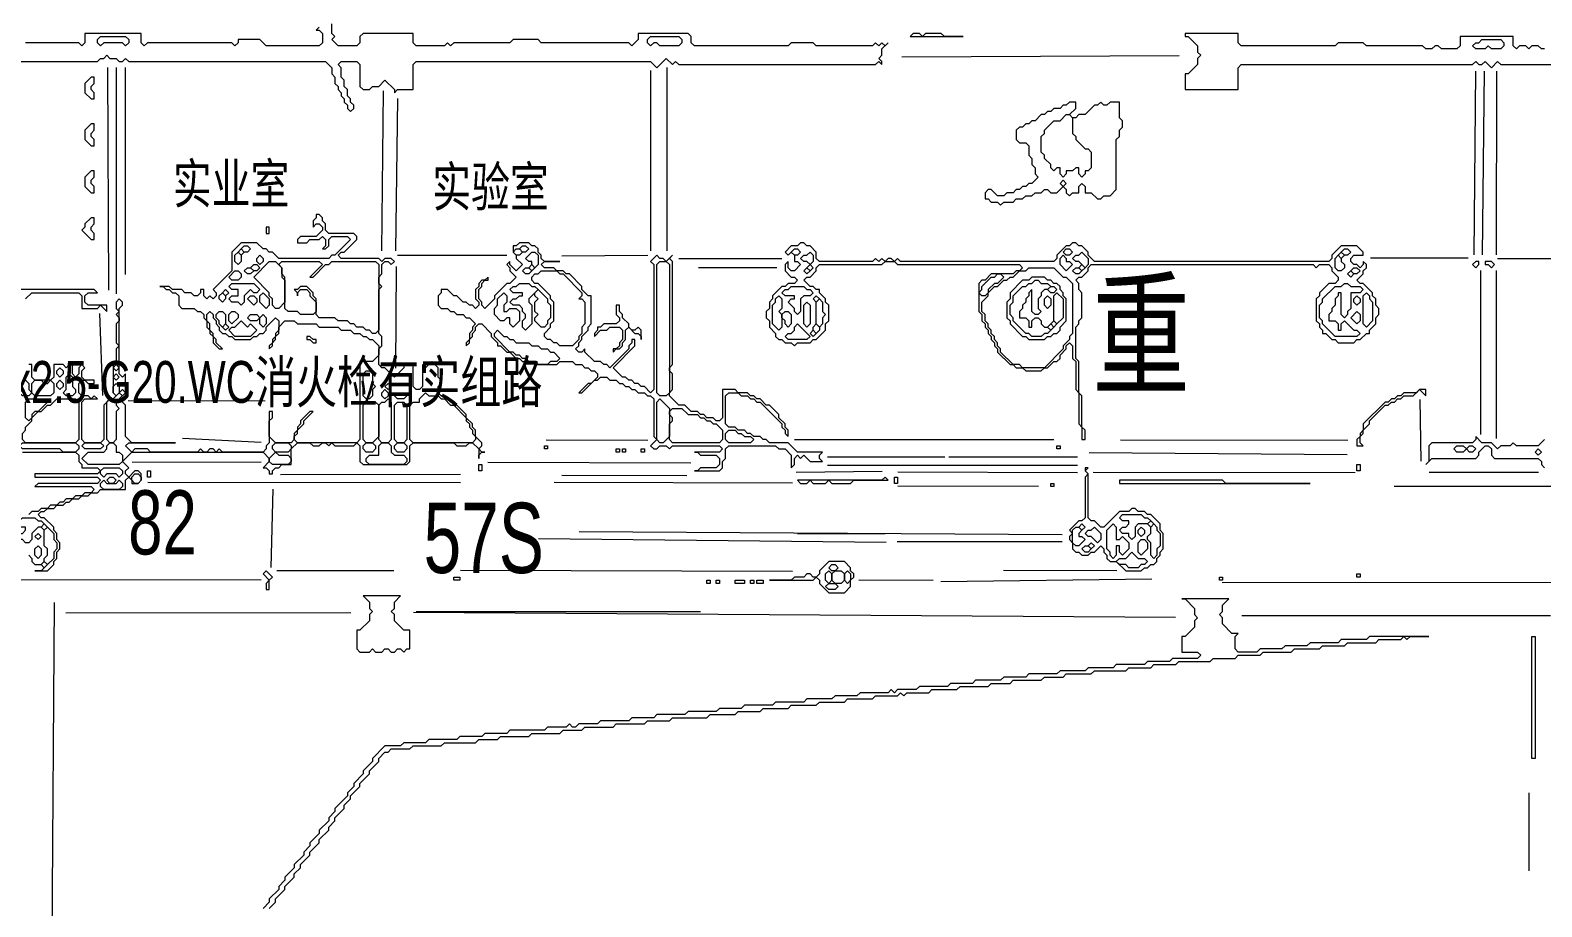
# Model space of a CAD drawing. Extents: x 10 to 1972, y 11 to 1392.
# Drawn here: x 730.5 to 1214.1, y 756.5 to 1037 of the extents above; entities that cross this region are included whole.
import ezdxf

# ---------------------------------------------------------------- set-up
doc = ezdxf.new("R2010")
doc.units = 0
for name, color, linetype, lineweight in [('OCR_TEXT', 6, 'Continuous', 0), ('TRACE_CURVE', 6, 'Continuous', 0), ('TRACE_STRAIGHT', 5, 'Continuous', 0), ('TRACE_TEXT_SYMBOL', 6, 'Continuous', 0)]:
    doc.layers.add(name, color=color, linetype=linetype, lineweight=lineweight)
doc.styles.add('wqy-unicode', font='wqy-unicode.lff')

msp = doc.modelspace()

# ---------------------------------------------------------------- linework, layer by layer
at = {"layer": 'TRACE_CURVE', "color": 6}
for points in [[(823, 1038), (822, 1037), (823, 1037), (824, 1036), (824, 1033), (823, 1032), (806, 1032), (804, 1034), (797, 1034), (797, 1033), (796, 1032), (795, 1033), (768, 1033), (767, 1032), (766, 1033), (766, 1036), (748, 1036), (748, 1033), (747, 1032), (746, 1033), (729, 1033)], [(1002, 1028), (1003, 1029), (1003, 1031), (1005, 1033), (1004, 1032), (1003, 1033), (1002, 1032), (1001, 1033), (1000, 1032), (982, 1032), (981, 1033), (974, 1033), (973, 1032), (943, 1032), (942, 1033), (942, 1035), (941, 1036), (925, 1036), (925, 1034), (923, 1032), (922, 1033), (894, 1033), (893, 1034), (885, 1034), (884, 1033), (866, 1033), (865, 1032), (864, 1033), (863, 1032), (854, 1032), (853, 1033), (853, 1036), (837, 1036), (836, 1035), (836, 1033), (835, 1032), (829, 1032), (827, 1034), (828, 1035), (827, 1036), (827, 1039)], [(701, 1027), (752, 1027), (753, 1028), (754, 1028), (755, 1029), (756, 1028), (758, 1028), (759, 1027), (760, 1027), (761, 1028), (762, 1027), (825, 1027), (827, 1025), (827, 1023), (828, 1022), (828, 1020), (829, 1019), (829, 1018), (830, 1017), (830, 1016), (831, 1015), (831, 1014), (832, 1013), (832, 1012), (833, 1011), (834, 1012), (834, 1013), (833, 1014), (833, 1015), (832, 1016), (832, 1018), (831, 1019), (831, 1021), (830, 1022), (830, 1025), (829, 1026), (830, 1027), (835, 1027), (836, 1026), (836, 1019), (837, 1018), (839, 1018), (840, 1019), (842, 1019), (844, 1021), (847, 1018), (847, 1017), (848, 1018), (853, 1018), (853, 1026), (854, 1027), (929, 1027), (931, 1025), (934, 1028), (936, 1026), (937, 1027), (938, 1026), (1001, 1026), (1002, 1027), (1003, 1026), (1003, 1027), (1002, 1028)], [(822, 978), (822, 977), (821, 976), (821, 974), (822, 975), (823, 975), (824, 974), (824, 973), (822, 971), (817, 971), (816, 970), (816, 969), (819, 969), (820, 970), (823, 970), (824, 971), (825, 970), (825, 968), (824, 967), (825, 967), (826, 968), (826, 970), (827, 971), (832, 971), (833, 970), (828, 965), (827, 965), (826, 964), (810, 964), (808, 966), (807, 966), (806, 967), (805, 967), (803, 969), (798, 969), (795, 966), (795, 960), (789, 954), (790, 953), (790, 952), (789, 951), (788, 952), (787, 951), (786, 952), (786, 954), (785, 954), (785, 953), (784, 952), (783, 952), (782, 953), (780, 953), (779, 954), (776, 954), (775, 955), (772, 955), (773, 955), (774, 954), (775, 954), (776, 953), (777, 953), (778, 952), (778, 949), (779, 948), (783, 948)], [(830, 964), (829, 965), (830, 966), (831, 966), (835, 970), (835, 971), (834, 972), (826, 972), (825, 973), (825, 975), (824, 976), (824, 977), (823, 978), (822, 978)], [(887, 969), (886, 968), (885, 968), (885, 966), (886, 965), (886, 964), (888, 962), (886, 960), (884, 962), (884, 963), (883, 962), (884, 961), (884, 960), (886, 958), (884, 956), (883, 956), (879, 952), (879, 951), (876, 948), (875, 949), (875, 950), (874, 951), (874, 954), (875, 955), (875, 956), (876, 957), (877, 957), (877, 958), (876, 957), (875, 957), (874, 956), (874, 955), (873, 954), (873, 951), (874, 950), (874, 949), (873, 948), (872, 949), (871, 949), (870, 950), (869, 950), (867, 952), (866, 952), (864, 954), (862, 954), (862, 953), (861, 952), (861, 949), (862, 948), (864, 948), (865, 947), (866, 947), (867, 946), (869, 946), (870, 945), (871, 945), (873, 943), (872, 942), (872, 941), (871, 940), (871, 938), (870, 937), (870, 936), (871, 937)], [(907, 934), (906, 934), (905, 935), (906, 936), (906, 937), (907, 938), (907, 939), (909, 941), (909, 942), (910, 943), (910, 952), (909, 952), (907, 954), (907, 955), (903, 959), (902, 959), (901, 960), (899, 960), (898, 961), (895, 961), (894, 962), (895, 963), (900, 963), (895, 963), (894, 964), (894, 965), (893, 966), (893, 967), (892, 968), (891, 968), (890, 969), (887, 969)], [(977, 969), (976, 968), (974, 968), (972, 966), (973, 965), (974, 966), (975, 965), (975, 963), (976, 963), (977, 962), (975, 960), (974, 960), (973, 961), (973, 963), (972, 962), (972, 960), (974, 958), (975, 958), (976, 957), (975, 956), (973, 956), (972, 955), (971, 955), (968, 952), (968, 951), (967, 950), (967, 948), (966, 947), (966, 945), (967, 944), (967, 942), (969, 940), (969, 939), (970, 938), (971, 938), (972, 937), (974, 937), (975, 936), (976, 937), (980, 937), (981, 938), (982, 938), (985, 941), (985, 943), (986, 944), (986, 949), (985, 950), (985, 951), (983, 953), (983, 954), (982, 954), (981, 955), (980, 955), (978, 957), (979, 958), (980, 958), (982, 960), (982, 961), (983, 962), (1003, 962), (1004, 963), (1007, 963), (1008, 962), (1047, 962)], [(1067, 968), (1066, 968), (1065, 969), (1064, 969), (1063, 968), (1062, 968), (1059, 965), (1059, 964), (1058, 963), (1009, 963), (1008, 964), (1007, 963), (1006, 964), (1005, 964), (1004, 963), (1003, 964), (1002, 963), (1001, 964), (1000, 963), (983, 963), (982, 964), (982, 966), (980, 968), (979, 968), (978, 969), (977, 969)], [(1069, 961), (1070, 962), (1141, 962), (1142, 961), (1143, 962), (1146, 962), (1147, 961), (1147, 960), (1149, 958), (1149, 957), (1148, 956), (1146, 956), (1143, 953), (1143, 952), (1142, 951), (1142, 944), (1143, 943), (1143, 942), (1144, 941), (1144, 940), (1145, 940), (1147, 938), (1148, 938), (1149, 937), (1154, 937), (1155, 938), (1156, 938), (1158, 940), (1159, 940), (1159, 941), (1161, 943), (1161, 945), (1162, 946), (1162, 948), (1161, 949), (1161, 951), (1160, 952), (1160, 953), (1157, 956), (1156, 956), (1155, 957), (1157, 959), (1157, 960), (1158, 961), (1158, 962), (1157, 963), (1157, 962), (1156, 961), (1155, 962), (1154, 962), (1153, 963), (1153, 964), (1154, 965), (1157, 965), (1157, 966), (1155, 968), (1150, 968), (1147, 965), (1147, 964), (1146, 963), (1071, 963), (1069, 965), (1069, 966), (1067, 968)], [(853, 905), (866, 905), (867, 904), (870, 904), (871, 905), (872, 905), (874, 903), (874, 900), (874, 901), (875, 902), (876, 902), (875, 902), (874, 903), (875, 904), (875, 905), (873, 907), (873, 909), (872, 910), (872, 911), (870, 913), (870, 914), (866, 918), (865, 918), (863, 920), (862, 920), (861, 921), (861, 923), (862, 924), (862, 925), (861, 926), (861, 929), (859, 931), (857, 929), (856, 930), (856, 923), (855, 922), (854, 922), (853, 923), (853, 930), (850, 930), (850, 929), (847, 926), (844, 929), (843, 929), (842, 930), (842, 935), (843, 936), (843, 939), (842, 940), (842, 954), (843, 955), (842, 956), (842, 958), (843, 959), (843, 962), (844, 963), (845, 963), (846, 962), (847, 963), (846, 964), (844, 964), (843, 963), (842, 964), (830, 964)], [(970, 913), (970, 914), (967, 917), (966, 917), (964, 919), (963, 919), (962, 920), (961, 920), (960, 921), (957, 921), (956, 922), (952, 922), (952, 913), (951, 912), (950, 912), (949, 913), (947, 913), (946, 914), (945, 914), (944, 915), (942, 915), (940, 917), (938, 917), (935, 920), (935, 921), (936, 922), (936, 927), (935, 928), (935, 929), (936, 930), (936, 963), (935, 964), (936, 965), (934, 963), (933, 964), (932, 964), (931, 965), (929, 963), (930, 962), (930, 922), (929, 921), (927, 923), (926, 923), (925, 924), (924, 924), (923, 925), (922, 925), (921, 926), (920, 926), (917, 929), (924, 936), (924, 938), (923, 938), (923, 937), (922, 936), (922, 935), (916, 929), (915, 930), (914, 930), (913, 931), (911, 931), (908, 934), (908, 935), (907, 934)], [(1047, 962), (1048, 961), (1047, 960), (1046, 960), (1045, 959), (1038, 959), (1036, 957), (1035, 957), (1034, 956), (1034, 947), (1035, 946), (1035, 944), (1036, 943), (1036, 942), (1037, 941), (1037, 940), (1038, 939), (1038, 938), (1039, 937), (1039, 936), (1040, 935), (1040, 934), (1044, 930), (1045, 930), (1046, 929), (1048, 929), (1049, 928), (1054, 928), (1055, 929), (1056, 929), (1058, 931), (1059, 931), (1060, 932), (1060, 933), (1062, 935), (1062, 936), (1063, 937), (1064, 936), (1064, 932), (1065, 931), (1065, 922), (1066, 921), (1066, 911), (1067, 910), (1067, 906), (1068, 906), (1068, 909), (1067, 910), (1067, 920), (1066, 921), (1066, 931), (1065, 932), (1065, 942), (1066, 943), (1066, 944), (1067, 945), (1067, 953), (1066, 954), (1066, 956), (1065, 957), (1066, 958), (1067, 958), (1069, 960), (1069, 961)], [(760, 949), (760, 950), (759, 951), (758, 950), (758, 948), (759, 947), (758, 946), (759, 945), (759, 944), (758, 943), (758, 937), (759, 936), (758, 935), (758, 931), (757, 930), (757, 921), (758, 920), (757, 919), (756, 919), (754, 917), (754, 906), (753, 905), (748, 905), (747, 906), (747, 918), (748, 919), (752, 919), (751, 920), (750, 919), (749, 920), (747, 920), (746, 921), (746, 924), (747, 925), (748, 925), (749, 924), (751, 924), (751, 925), (748, 925), (747, 926), (747, 928), (748, 929), (747, 930), (746, 929), (746, 927), (745, 926), (744, 927), (744, 930), (743, 930), (742, 929), (741, 930), (738, 930), (738, 926), (737, 925), (732, 925), (731, 926), (731, 930), (730, 930)], [(834, 940), (836, 940), (837, 939), (838, 939), (839, 938), (840, 938), (842, 936), (842, 933), (840, 931), (836, 931), (836, 906), (835, 905), (816, 905), (815, 906), (815, 907), (816, 908), (816, 909), (818, 911), (818, 912), (821, 915), (820, 915), (817, 912), (817, 911), (816, 910), (816, 909), (815, 908), (815, 906), (814, 905), (809, 905), (807, 907), (807, 912), (808, 913), (808, 915), (807, 915), (807, 905), (806, 904), (806, 903), (805, 902), (792, 902), (791, 903), (790, 902), (789, 903), (788, 903), (787, 902), (786, 902), (785, 903), (784, 902), (769, 902), (768, 903), (764, 903), (763, 902), (761, 904), (762, 905), (777, 905), (763, 905), (761, 907), (761, 917), (759, 919), (761, 921), (761, 927), (760, 926), (759, 927), (759, 948), (760, 949)], [(783, 948), (784, 947), (785, 947), (786, 946), (786, 945), (787, 944), (787, 942), (788, 941), (788, 940), (789, 939), (789, 937), (791, 935), (792, 935), (790, 937), (790, 938), (789, 939), (789, 940), (788, 941), (788, 943), (787, 944), (787, 946), (788, 947), (789, 946), (789, 945), (790, 944), (790, 943), (791, 942), (791, 941), (792, 940), (793, 940), (794, 939), (795, 939), (796, 938), (801, 938), (802, 939), (803, 939), (804, 940), (805, 940), (806, 941), (806, 942), (809, 945), (810, 944), (810, 941), (809, 940), (809, 939), (808, 938), (808, 937), (807, 936), (807, 935), (808, 936), (808, 937), (809, 938), (809, 939), (810, 940), (810, 942), (812, 944), (815, 944), (816, 943), (822, 943), (823, 942), (829, 942), (830, 941), (833, 941), (834, 940)], [(871, 937), (871, 938), (872, 939), (872, 940), (873, 941), (873, 942), (874, 943), (875, 943), (878, 940), (878, 939), (880, 937), (880, 936), (881, 936), (883, 934), (884, 934), (886, 932), (887, 932), (888, 931), (891, 931), (892, 930), (899, 930), (900, 931), (904, 931), (905, 930), (907, 930), (908, 929), (909, 929), (910, 928), (911, 928), (912, 927), (912, 926), (910, 924), (909, 924), (906, 921), (907, 921), (911, 925), (912, 925), (913, 926), (915, 926), (916, 925), (918, 925), (919, 924), (920, 924), (921, 923), (922, 923), (923, 922), (924, 922), (925, 921), (927, 921), (928, 920), (929, 920), (930, 919), (930, 907), (931, 906), (929, 904), (930, 903), (931, 903), (932, 904), (934, 904), (935, 903), (936, 904), (951, 904), (952, 903), (951, 902)], [(951, 902), (943, 902), (944, 902), (945, 901), (950, 901), (951, 900), (951, 898), (950, 897), (945, 897), (944, 896), (943, 896), (951, 896), (952, 897), (952, 899), (953, 900), (953, 903), (954, 904), (969, 904), (970, 903), (972, 903), (974, 901), (974, 897), (975, 898), (975, 900), (976, 901), (977, 900), (978, 901), (980, 899), (984, 899), (983, 900), (983, 901), (984, 902), (976, 902), (973, 905), (967, 905), (966, 906), (965, 906), (964, 907), (962, 907), (961, 908), (960, 908), (959, 909), (957, 909), (956, 910), (954, 910), (953, 911), (953, 920), (954, 921), (957, 921), (958, 920), (960, 920), (961, 919), (962, 919), (963, 918), (964, 918), (971, 911), (971, 910), (972, 909), (972, 908), (973, 907), (973, 909), (972, 910), (972, 911), (970, 913)], [(733, 882), (734, 883), (735, 883), (736, 884), (738, 884), (739, 885), (741, 885), (742, 886), (743, 886), (744, 887), (746, 887), (747, 888), (749, 888), (750, 889), (752, 889), (753, 890), (761, 890), (761, 893), (762, 894), (763, 893), (763, 892), (765, 892), (766, 893), (766, 895), (765, 896), (764, 896), (762, 894), (761, 895), (761, 896), (762, 897), (760, 899), (763, 902), (805, 902), (807, 900), (807, 899), (805, 897), (806, 897), (807, 896), (807, 895), (808, 895), (808, 896), (809, 897), (810, 897), (811, 898), (814, 898), (814, 903), (816, 905), (820, 905), (821, 904), (823, 904), (824, 905), (825, 905), (826, 904), (827, 905), (828, 904), (834, 904), (835, 905), (836, 904), (836, 899), (837, 898), (851, 898), (852, 899), (852, 904), (853, 905)], [(1215, 906), (1213, 904), (1206, 904), (1205, 905), (1204, 904), (1201, 904), (1200, 903), (1198, 905), (1195, 905), (1193, 907), (1193, 906), (1192, 905), (1179, 905), (1178, 904), (1178, 899), (1177, 898), (1179, 900), (1193, 900), (1194, 901), (1194, 902), (1196, 904), (1197, 904), (1198, 903), (1198, 901), (1199, 900), (1213, 900), (1214, 899), (1214, 898), (1215, 897)], [(728, 902), (745, 902), (746, 901), (746, 899), (747, 898), (747, 897), (752, 897), (753, 896), (752, 895), (732, 895), (732, 894), (752, 894), (753, 893), (752, 892), (733, 892), (732, 891), (750, 891), (751, 890), (750, 889), (748, 889), (747, 888), (745, 888), (744, 887), (742, 887), (741, 886), (740, 886), (739, 885), (737, 885), (736, 884), (734, 884), (733, 883), (731, 883), (730, 882)], [(730, 869), (731, 868), (731, 867), (732, 866), (734, 866), (735, 865), (734, 864), (732, 864), (736, 864), (738, 866), (738, 867), (739, 868), (739, 870), (740, 871), (740, 873), (739, 874), (739, 876), (738, 877), (738, 878), (735, 881), (734, 881), (733, 882)], [(1099, 855), (1100, 855), (1103, 852), (1103, 850), (1104, 849), (1103, 848), (1103, 846), (1100, 843), (1099, 843), (1099, 838), (1104, 838), (1105, 837), (1104, 836), (1096, 836), (1095, 835), (1088, 835), (1087, 834), (1078, 834), (1077, 833), (1069, 833), (1068, 832), (1060, 832), (1059, 831), (1050, 831), (1049, 830), (1042, 830), (1041, 829), (1033, 829), (1032, 828), (1025, 828), (1024, 827), (1015, 827), (1014, 826), (1008, 826), (1007, 825), (1006, 826), (1005, 825), (996, 825), (995, 824), (988, 824), (987, 823), (979, 823), (978, 822), (969, 822), (968, 821), (959, 821), (958, 820), (951, 820), (950, 819), (941, 819), (940, 818), (931, 818), (930, 817), (923, 817), (922, 816), (913, 816), (912, 815), (906, 815), (905, 814), (904, 814), (903, 815), (902, 814), (896, 814), (895, 813)], [(1117, 844), (1115, 844), (1112, 847), (1112, 849), (1111, 850), (1112, 851), (1112, 853), (1114, 855), (1099, 855)], [(974, 821), (982, 821), (983, 822), (991, 822), (992, 823), (1000, 823), (1001, 824), (1008, 824), (1009, 825), (1010, 824), (1011, 825), (1018, 825), (1019, 826), (1027, 826), (1028, 827), (1037, 827), (1038, 828), (1044, 828), (1045, 829), (1054, 829), (1055, 830), (1061, 830), (1062, 831), (1070, 831), (1071, 832), (1081, 832), (1082, 833), (1089, 833), (1090, 834), (1097, 834), (1098, 835), (1108, 835), (1109, 836), (1116, 836), (1117, 837), (1124, 837), (1125, 838), (1134, 838), (1135, 839), (1143, 839), (1144, 840), (1151, 840), (1152, 841), (1161, 841), (1162, 842), (1169, 842), (1170, 843), (1171, 842), (1172, 843), (1178, 843), (1159, 843), (1158, 842), (1150, 842), (1149, 841), (1140, 841), (1139, 840), (1132, 840), (1131, 839), (1124, 839), (1123, 838), (1117, 838), (1116, 839), (1116, 843), (1117, 844)], [(807, 756), (809, 758), (809, 759), (812, 762), (812, 763), (815, 766), (815, 767), (817, 769), (817, 770), (820, 773), (820, 774), (823, 777), (823, 778), (826, 781), (826, 782), (828, 784), (828, 785), (831, 788), (831, 789), (833, 791), (833, 792), (836, 795), (836, 796), (839, 799), (839, 800), (842, 803), (842, 804), (844, 806), (845, 806), (846, 807), (852, 807), (853, 808), (862, 808), (863, 809), (873, 809), (874, 810), (880, 810), (881, 811), (890, 811), (891, 812), (900, 812), (901, 813), (907, 813), (908, 814), (917, 814), (918, 815), (927, 815), (928, 816), (935, 816), (936, 817), (947, 817), (948, 818), (956, 818), (957, 819), (964, 819), (965, 820), (973, 820), (974, 821)], [(895, 813), (884, 813), (883, 812), (876, 812), (875, 811), (868, 811), (867, 810), (858, 810), (857, 809), (850, 809), (849, 808), (844, 808), (840, 804), (840, 803), (837, 800), (837, 799), (834, 796), (834, 795), (832, 793), (832, 792), (828, 788), (828, 787), (826, 785), (826, 784), (823, 781), (823, 780), (820, 777), (820, 776), (818, 774), (818, 773), (815, 770), (815, 769), (812, 766), (812, 765), (810, 763), (810, 762), (807, 759), (807, 758), (805, 756)]]:
    msp.add_lwpolyline(points, dxfattribs=at)
for points in [[(752, 1034), (753, 1035), (761, 1035), (762, 1034), (762, 1033), (761, 1032), (760, 1033), (754, 1033), (753, 1032), (752, 1033)], [(928, 1034), (929, 1035), (938, 1035), (939, 1034), (939, 1033), (938, 1032), (932, 1032), (931, 1033), (930, 1033), (929, 1032), (928, 1033)], [(798, 967), (799, 968), (800, 968), (801, 967), (800, 966), (799, 966)], [(887, 967), (888, 968), (889, 968), (890, 967), (889, 966), (888, 966)], [(796, 965), (797, 966), (798, 965), (798, 963), (797, 962), (796, 963)], [(797, 966), (798, 967), (799, 966), (798, 965)], [(807, 963), (809, 963), (811, 961), (811, 958), (812, 957), (812, 950), (810, 948), (809, 948), (808, 949), (808, 951), (807, 952), (807, 953), (802, 958)], [(803, 964), (804, 965), (805, 964), (805, 963), (804, 962), (803, 963)], [(810, 962), (811, 963), (823, 963), (824, 962), (820, 958), (821, 958), (825, 962), (826, 962), (827, 963), (841, 963), (842, 962), (842, 941), (841, 940), (840, 940), (839, 941), (838, 941), (837, 942), (835, 942), (834, 943), (833, 943), (832, 944), (829, 944), (828, 945), (823, 945), (822, 946), (822, 951), (821, 952), (821, 953), (819, 955), (817, 955), (816, 954), (815, 954), (816, 953), (816, 952), (816, 953), (817, 954), (819, 954), (820, 953), (820, 952), (822, 950), (822, 947), (821, 946), (817, 946), (816, 947), (813, 947), (812, 948), (812, 958), (811, 959), (811, 961)], [(885, 966), (886, 967), (887, 967), (888, 966), (887, 965), (886, 965)], [(891, 966), (892, 966), (893, 965), (893, 962), (892, 961), (891, 962), (891, 963), (890, 963), (889, 964)], [(931, 962), (932, 963), (934, 963), (935, 962), (935, 921), (934, 920), (932, 920), (931, 921)], [(974, 966), (975, 967), (976, 967), (977, 966), (976, 965), (975, 965)], [(979, 965), (980, 966), (981, 965), (981, 963), (980, 962), (979, 963), (978, 963), (977, 964), (978, 965)], [(1060, 964), (1061, 965), (1062, 964), (1062, 963), (1063, 963), (1064, 962), (1062, 960), (1060, 962)], [(1061, 966), (1062, 967), (1063, 967), (1064, 966), (1063, 965), (1062, 965)], [(1066, 965), (1067, 966), (1069, 964), (1069, 962), (1068, 961), (1066, 963), (1065, 963), (1064, 964), (1065, 965)], [(1148, 964), (1149, 965), (1150, 964), (1150, 963), (1151, 962), (1151, 961), (1150, 960), (1149, 960), (1148, 961)], [(1149, 965), (1150, 966), (1151, 965), (1150, 964)], [(1150, 966), (1151, 967), (1152, 967), (1153, 966), (1152, 965), (1151, 965)], [(796, 960), (797, 960), (798, 959), (798, 958), (797, 957), (795, 957), (794, 958)], [(799, 960), (800, 961), (801, 961), (802, 960), (801, 959), (800, 959)], [(801, 961), (802, 962), (803, 962), (804, 961), (803, 960), (802, 960)], [(888, 960), (889, 961), (890, 961), (891, 960), (890, 959), (889, 959)], [(890, 961), (891, 962), (892, 961), (891, 960)], [(893, 959), (894, 960), (899, 960), (900, 959), (901, 959), (907, 953), (907, 952), (906, 951), (907, 951), (908, 950), (908, 943), (907, 942), (907, 940), (906, 939), (906, 938), (904, 936), (900, 936), (899, 937), (898, 937), (897, 938), (896, 938), (895, 939), (895, 940), (897, 942), (897, 943), (898, 944), (898, 950), (897, 951), (897, 952), (893, 956), (892, 956), (891, 957), (891, 958), (892, 959)], [(978, 960), (979, 961), (980, 960), (979, 959)], [(979, 961), (980, 962), (981, 961), (980, 960)], [(1039, 958), (1040, 959), (1041, 959), (1042, 958), (1040, 956), (1039, 956), (1037, 954), (1037, 953), (1036, 952), (1035, 952), (1034, 953), (1035, 954), (1035, 955), (1038, 958)], [(1049, 960), (1050, 961), (1058, 961), (1061, 958), (1062, 958), (1064, 956), (1064, 940), (1063, 939), (1063, 938), (1061, 936), (1061, 935), (1055, 929), (1048, 929), (1047, 930), (1045, 930), (1041, 934), (1041, 935), (1040, 936), (1040, 937), (1039, 938), (1039, 939), (1038, 940), (1038, 941), (1037, 942), (1037, 943), (1036, 944), (1036, 946), (1035, 947), (1035, 950), (1037, 952), (1037, 953), (1039, 955), (1040, 955), (1042, 957), (1043, 957), (1044, 958), (1045, 958), (1047, 960)], [(1064, 960), (1065, 961), (1066, 961), (1067, 960), (1066, 959), (1065, 959)], [(1066, 961), (1067, 962), (1068, 961), (1067, 960)], [(1152, 959), (1153, 960), (1154, 959), (1153, 958)], [(1153, 960), (1154, 961), (1155, 961), (1156, 960), (1155, 959), (1154, 959)], [(791, 952), (792, 953), (793, 952), (793, 951), (792, 950), (791, 951)], [(792, 953), (793, 954), (794, 953), (793, 952)], [(794, 955), (795, 956), (802, 956), (804, 954), (803, 953), (802, 953), (801, 954), (799, 952), (799, 950), (798, 949), (797, 950), (795, 950), (794, 951), (795, 952), (797, 952), (797, 954), (795, 954)], [(804, 952), (805, 953), (807, 951), (807, 949), (806, 948), (804, 950)], [(882, 953), (883, 952), (883, 950), (882, 949), (882, 947), (883, 947), (884, 948), (886, 948), (887, 947), (887, 944), (885, 942), (884, 943), (884, 945), (883, 945), (882, 944), (881, 944), (879, 946), (879, 948), (880, 949), (880, 951)], [(886, 955), (887, 956), (890, 956), (891, 955), (892, 955), (893, 954), (890, 951), (890, 950), (891, 949), (891, 943), (889, 941), (888, 942), (888, 944), (889, 945), (889, 946), (888, 947), (888, 948), (887, 949), (885, 949), (884, 950), (885, 951), (886, 951), (887, 952), (888, 952), (888, 953), (885, 953), (884, 954), (885, 955)], [(892, 953), (893, 954), (896, 951), (896, 950), (897, 949), (897, 945), (896, 944), (896, 943), (895, 942), (894, 942), (892, 944), (892, 945), (893, 946), (892, 947), (892, 950), (893, 951), (892, 952)], [(973, 954), (974, 955), (978, 955), (979, 954), (980, 954), (981, 953), (980, 952), (978, 952), (977, 951), (977, 947), (976, 946), (975, 947), (975, 948), (973, 950), (974, 951), (975, 951), (975, 952), (972, 952), (971, 953), (972, 954)], [(1150, 955), (1151, 956), (1152, 956), (1153, 955), (1156, 955), (1157, 954), (1156, 953), (1153, 953), (1153, 948), (1152, 947), (1152, 946), (1151, 945), (1150, 946), (1150, 953), (1149, 953), (1149, 952), (1148, 951), (1148, 949), (1147, 948), (1147, 947), (1146, 946), (1146, 944), (1148, 944), (1149, 943), (1149, 941), (1150, 941), (1150, 943), (1151, 944), (1154, 941), (1155, 941), (1156, 940), (1155, 939), (1148, 939), (1144, 943), (1144, 944), (1143, 945), (1143, 949), (1144, 950), (1144, 951), (1148, 955)], [(1157, 952), (1158, 953), (1159, 952), (1159, 951), (1160, 950), (1160, 944), (1158, 942), (1157, 943)], [(800, 951), (801, 952), (802, 952), (803, 951), (803, 950), (802, 949)], [(969, 951), (970, 952), (971, 951), (971, 948), (970, 947), (971, 946), (971, 942), (970, 941), (968, 943), (968, 949), (969, 950)], [(978, 949), (979, 950), (980, 949), (980, 943), (979, 942), (978, 943)], [(981, 951), (982, 952), (983, 951), (982, 950)], [(982, 950), (983, 951), (984, 950), (984, 947), (985, 946), (984, 945), (984, 943), (983, 942), (982, 943)], [(1154, 951), (1155, 952), (1156, 951), (1156, 950), (1155, 949), (1154, 950)], [(790, 946), (791, 947), (792, 947), (793, 946), (793, 943), (792, 942), (791, 943), (791, 944), (790, 945)], [(794, 946), (795, 947), (796, 947), (797, 946), (797, 945), (795, 943), (794, 944)], [(798, 944), (800, 942), (801, 943), (803, 941), (801, 939), (796, 939), (794, 941), (795, 942), (796, 942)], [(800, 945), (801, 946), (803, 946), (804, 945), (803, 944), (801, 944)], [(804, 945), (805, 946), (806, 945), (806, 943), (805, 942), (804, 943)], [(971, 946), (972, 947), (973, 947), (974, 946), (974, 943), (973, 942), (972, 943), (972, 944), (971, 945)], [(1155, 947), (1156, 946), (1156, 944), (1155, 943), (1153, 945)], [(792, 942), (793, 943), (794, 942), (793, 941)], [(879, 940), (880, 941), (882, 939), (883, 939), (884, 938), (885, 938), (886, 937), (890, 937), (891, 936), (893, 936), (894, 935), (896, 935), (897, 934), (898, 934), (900, 932), (899, 931), (897, 931), (896, 930), (893, 930), (892, 931), (890, 931), (889, 932), (888, 932), (887, 933), (886, 933), (885, 934), (884, 934), (879, 939)], [(975, 942), (976, 943), (980, 939), (979, 938), (973, 938), (972, 939), (973, 940), (974, 940), (975, 941)], [(980, 940), (981, 941), (982, 940), (981, 939)], [(981, 942), (982, 943), (983, 942), (983, 941), (982, 940), (981, 941)], [(739, 928), (740, 929), (741, 928), (741, 927), (740, 926), (739, 927)], [(757, 929), (758, 930), (759, 929), (758, 928)], [(728, 924), (729, 925), (730, 924), (730, 922), (731, 921), (730, 920), (728, 920), (727, 921), (728, 922)], [(731, 924), (732, 925), (734, 925), (735, 924), (736, 924), (737, 925), (738, 924), (738, 921), (737, 920), (732, 920), (731, 921)], [(739, 924), (740, 925), (741, 924), (741, 923), (740, 922), (739, 923)], [(742, 926), (743, 927), (744, 926), (744, 923), (745, 922), (745, 921), (744, 920), (742, 920), (741, 921), (742, 922)], [(757, 926), (758, 927), (759, 926), (758, 925)], [(757, 923), (758, 924), (759, 923), (759, 921), (758, 920), (757, 921)], [(837, 927), (838, 928), (839, 928), (840, 927), (840, 924), (841, 923), (840, 922), (840, 920), (839, 919), (838, 919), (837, 920)], [(844, 923), (845, 924), (846, 923), (845, 922)], [(739, 919), (745, 919), (746, 918), (746, 906), (745, 905), (729, 905), (728, 906), (728, 908), (729, 909), (729, 910), (731, 912), (731, 913), (733, 915), (734, 915), (736, 917), (737, 917)], [(729, 918), (730, 919), (735, 919), (736, 918), (733, 915), (732, 915), (731, 914), (731, 913), (730, 912), (729, 913)], [(755, 918), (756, 919), (757, 919), (758, 918), (758, 917), (759, 916), (758, 915), (758, 906), (757, 905), (756, 905), (755, 906)], [(759, 921), (760, 922), (761, 921), (760, 920)], [(844, 918), (845, 919), (846, 918), (846, 906), (845, 905), (843, 905), (842, 906), (842, 917), (843, 918)], [(843, 921), (844, 922), (845, 921), (845, 920), (844, 919), (843, 920)], [(847, 920), (848, 921), (850, 921), (851, 920), (850, 919), (848, 919)], [(857, 921), (858, 920), (861, 920), (862, 919), (863, 919), (865, 917), (866, 917), (870, 913), (870, 912), (871, 911), (871, 910), (872, 909), (872, 908), (873, 907), (873, 906), (872, 905), (853, 905), (852, 906), (852, 917), (853, 918), (855, 918), (855, 919)], [(931, 918), (932, 919), (935, 916), (935, 907), (933, 905), (932, 905), (931, 906)], [(837, 917), (838, 918), (841, 918), (842, 917), (842, 907), (840, 905), (838, 905), (837, 906)], [(847, 917), (848, 918), (850, 918), (851, 917), (851, 906), (850, 905), (848, 905), (847, 906)], [(935, 915), (936, 916), (939, 916), (941, 914), (944, 914), (945, 913), (946, 913), (947, 912), (948, 912), (949, 911), (950, 911), (952, 909), (952, 906), (951, 905), (936, 905), (935, 906), (935, 911), (936, 912), (936, 913), (935, 914)], [(727, 904), (728, 905), (745, 905), (746, 904), (746, 903), (745, 902), (741, 902), (740, 903), (728, 903)], [(755, 904), (756, 905), (757, 905), (758, 904), (758, 902), (759, 902), (760, 901), (760, 899), (759, 898), (749, 898), (747, 900), (749, 902), (754, 902), (755, 903)], [(747, 904), (748, 905), (753, 905), (754, 904), (753, 903), (748, 903)], [(808, 904), (809, 905), (813, 905), (814, 904), (814, 903), (813, 902), (809, 902), (808, 903)], [(837, 904), (838, 905), (840, 905), (841, 904), (841, 903), (840, 902), (838, 902), (837, 903)], [(842, 904), (843, 905), (845, 905), (846, 904), (846, 902), (847, 901), (850, 901), (851, 900), (851, 899), (850, 898), (839, 898), (838, 899), (838, 900), (839, 901), (842, 901)], [(847, 904), (848, 905), (850, 905), (851, 904), (851, 903), (850, 902), (848, 902), (847, 903)], [(953, 908), (954, 909), (956, 909), (957, 908), (958, 908), (959, 907), (961, 907), (962, 906), (961, 905), (954, 905), (953, 906)], [(809, 902), (810, 901), (813, 901), (814, 900), (814, 899), (813, 898), (808, 898), (807, 899), (807, 900)], [(1186, 903), (1187, 904), (1189, 904), (1190, 903), (1189, 902), (1187, 902)], [(1190, 903), (1191, 904), (1192, 904), (1193, 903), (1192, 902), (1191, 902)], [(1212, 902), (1213, 903), (1214, 902), (1213, 901)], [(753, 896), (754, 897), (759, 897), (760, 896), (760, 895), (759, 894), (758, 895), (755, 895), (754, 894), (753, 895)], [(763, 894), (764, 895), (765, 895), (766, 894), (766, 893), (765, 892), (764, 892), (763, 893)], [(753, 892), (754, 893), (755, 892), (758, 892), (759, 893), (760, 892), (760, 891), (759, 890), (754, 890), (753, 891)], [(755, 893), (756, 894), (757, 894), (758, 893), (757, 892), (756, 892)], [(727, 880), (728, 881), (732, 881), (733, 880), (734, 880), (735, 879), (734, 878), (733, 878), (731, 876), (731, 874), (730, 873), (729, 873), (728, 874), (727, 874), (726, 875), (727, 876), (728, 876), (729, 877), (729, 878), (726, 878), (725, 879), (726, 880)], [(732, 875), (733, 876), (734, 875), (733, 874)], [(734, 878), (735, 879), (736, 878), (735, 877)], [(735, 877), (736, 878), (738, 876), (738, 874), (739, 873), (739, 871), (738, 870), (738, 868), (736, 866), (735, 867), (735, 868), (736, 869), (736, 871), (735, 872)], [(732, 871), (733, 872), (734, 871), (734, 869), (733, 868), (732, 869)], [(734, 866), (735, 867), (736, 866), (735, 865)]]:
    msp.add_lwpolyline(points, close=True, dxfattribs=at)
at = {"layer": 'TRACE_STRAIGHT', "color": 5}
for p, q in [((1009.35, 1028.47), (1098.12, 1028.92)), ((755.26, 1025.12), (755.5, 953.87)), ((758.1, 952.62), (758.13, 1025.12)), ((760.88, 1025.12), (760.9, 958.87)), ((929.05, 966.38), (929.06, 1024.13)), ((934.18, 1025.12), (934.18, 966.38)), ((1192.48, 965.12), (1193.02, 1023.88)), ((1195.15, 965.12), (1195.84, 1023.87)), ((1199.69, 965.12), (1199.72, 1023.88)), ((842.99, 966.38), (843.54, 1017.62)), ((847.49, 966.37), (848.12, 1015.14)), ((848, 965), (883, 965)), ((900.62, 964.83), (928.13, 964.99)), ((938, 964), (971, 964)), ((1159.38, 964.13), (1190.62, 964.13)), ((1200, 964), (1234, 964)), ((847.48, 928.87), (847.73, 961.38)), ((944.37, 961.11), (969.38, 961.1)), ((1194.56, 960.12), (1194.58, 907.62)), ((1199.7, 906.38), (1199.7, 960.12)), ((752.63, 946.36), (753.66, 920.1)), ((761.87, 918.52), (805.62, 918.37)), ((1175.07, 918.86), (1175.42, 899.08)), ((779.19, 906.49), (804.44, 905.23)), ((895.62, 905.93), (928.13, 905.82)), ((975, 906), (1058, 906)), ((1079.37, 905.93), (1152.13, 905.83)), ((985.62, 900.53), (1023.13, 900.51)), ((1024.37, 900.5), (1065.63, 900.53)), ((1069.37, 901.82), (1151.87, 901.2)), ((763.13, 898.74), (804.37, 898.93)), ((810.62, 894.82), (868.13, 894.91)), ((876.87, 898.8), (941.88, 898.54)), ((975.62, 895.61), (1003.13, 895.86)), ((985.62, 897.82), (1065.62, 897.81)), ((1008.12, 895.71), (1065.63, 895.46)), ((1070.62, 895.57), (1154.38, 895.44)), ((1178.12, 895.61), (1213.13, 895.6)), ((768.12, 892.39), (868.13, 892.25)), ((807.58, 865.11), (808.22, 890.15)), ((898.13, 892.33), (974.38, 892.17)), ((900.63, 894.59), (940.63, 894.48)), ((1008.12, 891.21), (1053.13, 891.06)), ((1166.88, 891.1), (1241.88, 891.1)), ((906.11, 876.6), (1060.63, 875.66)), ((976, 876), (1004, 876)), ((893.12, 874.3), (1004.38, 873.17)), ((1007.87, 873.38), (1060.63, 873.4)), ((711.87, 861.23), (804.37, 861.08)), ((809.37, 864.13), (846.88, 864.16)), ((868.13, 864.23), (974.38, 863.89)), ((995.62, 861.14), (1019.38, 860.99)), ((1021.85, 860.56), (1089.37, 861.41)), ((1041.87, 864.17), (1078.13, 864.07)), ((1111.87, 860.27), (1236.88, 860.35)), ((736.94, 658.85), (738.31, 853.84)), ((741.87, 850.6), (833.12, 850.63)), ((853.14, 850.75), (1096.89, 849.22)), ((854, 851), (945, 851)), ((1118.13, 849.68), (1216.88, 849.7)), ((1210, 793), (1210, 768))]:
    msp.add_line(p, q, dxfattribs=at)
at = {"layer": 'TRACE_TEXT_SYMBOL', "color": 6}
for points in [[(1013, 1036), (1012, 1035), (1029, 1035), (1023, 1035), (1022, 1036), (1017, 1036), (1016, 1035), (1015, 1036)], [(1194, 1033), (1195, 1034), (1201, 1034), (1202, 1033), (1202, 1032), (1201, 1031), (1198, 1031), (1197, 1032), (1196, 1031), (1193, 1031), (1192, 1032), (1193, 1033)], [(750, 1022), (748, 1020), (748, 1017), (750, 1015), (751, 1015), (751, 1017), (750, 1018), (750, 1019), (751, 1020), (751, 1022)], [(750, 1007), (748, 1005), (748, 1002), (750, 1000), (751, 1000), (751, 1002), (750, 1003), (750, 1004), (751, 1005), (751, 1007)], [(1062, 1010), (1063, 1010), (1064, 1009), (1064, 1004), (1065, 1003), (1065, 1002), (1068, 999), (1069, 999), (1070, 998), (1070, 993), (1069, 992), (1068, 992), (1068, 991), (1067, 990), (1066, 991), (1066, 993), (1065, 993), (1064, 992), (1062, 992), (1062, 991), (1061, 990), (1060, 991), (1060, 993), (1059, 993), (1058, 992), (1057, 993), (1057, 994), (1055, 996), (1055, 997), (1054, 998), (1054, 1003), (1055, 1004), (1055, 1005), (1058, 1008), (1060, 1008)], [(750, 992), (748, 990), (748, 987), (750, 985), (751, 985), (751, 987), (750, 988), (750, 989), (751, 990), (751, 992)], [(1060, 988), (1061, 989), (1062, 988), (1061, 987)], [(750, 977), (748, 975), (748, 974), (747, 973), (750, 970), (751, 970), (751, 972), (750, 973), (750, 974), (751, 975), (751, 977)], [(806, 974), (806, 972), (807, 972), (807, 974)], [(1193, 963), (1192, 962), (1193, 961), (1194, 962), (1194, 963)], [(1196, 963), (1196, 962), (1197, 962), (1198, 961), (1199, 962), (1198, 963)], [(1051, 958), (1050, 957), (1048, 957), (1044, 953), (1044, 951), (1043, 950), (1043, 945), (1044, 944), (1044, 943), (1048, 939), (1049, 939), (1050, 938), (1055, 938), (1056, 939), (1057, 939), (1058, 940), (1059, 940), (1060, 941), (1060, 942), (1062, 944), (1062, 951), (1061, 952), (1061, 953), (1060, 954), (1060, 955), (1059, 956), (1058, 956), (1057, 957), (1056, 957), (1055, 958)], [(1051, 956), (1052, 957), (1053, 957), (1054, 956), (1056, 956), (1057, 955), (1056, 954), (1055, 954), (1054, 953), (1054, 952), (1053, 951), (1053, 948), (1054, 947), (1053, 946), (1052, 946), (1051, 947), (1051, 954), (1050, 953), (1050, 952), (1049, 951), (1049, 950), (1048, 949), (1048, 948), (1047, 947), (1047, 945), (1049, 945), (1050, 944), (1050, 942), (1051, 942), (1051, 944), (1052, 945), (1053, 945), (1054, 944), (1054, 943), (1055, 942), (1056, 942), (1057, 941), (1056, 940), (1055, 940), (1054, 939), (1051, 939), (1050, 940), (1049, 940), (1045, 944), (1045, 945), (1044, 946), (1044, 949), (1045, 950), (1045, 952), (1048, 955), (1049, 955), (1050, 956)], [(1056, 954), (1057, 955), (1058, 955), (1059, 954), (1058, 953), (1057, 953)], [(1058, 952), (1059, 953), (1061, 951), (1061, 945), (1059, 943), (1058, 944)], [(918, 949), (918, 946), (919, 945), (919, 944), (918, 943), (914, 943), (913, 942), (912, 942), (912, 941), (911, 940), (911, 939), (913, 941), (915, 941), (916, 942), (919, 942), (920, 941), (920, 938), (919, 937), (919, 936), (918, 935), (917, 935), (917, 934), (918, 935), (919, 935), (920, 936), (920, 937), (921, 938), (921, 941), (922, 942), (924, 940), (925, 940), (926, 939), (926, 938), (926, 941), (925, 942), (924, 941), (923, 941), (922, 942), (922, 943), (920, 945), (920, 946), (919, 947), (919, 949)], [(1055, 951), (1056, 952), (1057, 951), (1057, 949), (1056, 948), (1055, 949)], [(1057, 943), (1058, 944), (1059, 943), (1058, 942)], [(819, 939), (819, 938), (820, 938), (821, 937), (822, 937), (822, 938), (821, 938), (820, 939)], [(1056, 942), (1057, 943), (1058, 942), (1057, 941)], [(1175, 922), (1174, 921), (1170, 921), (1169, 920), (1168, 920), (1167, 919), (1166, 919), (1165, 918), (1164, 918), (1157, 911), (1157, 909), (1156, 908), (1156, 907), (1155, 906), (1155, 904), (1157, 904), (1156, 905), (1156, 907), (1157, 908), (1157, 909), (1159, 911), (1159, 912), (1164, 917), (1165, 917), (1166, 918), (1167, 918), (1168, 919), (1169, 919), (1170, 920), (1173, 920), (1175, 922), (1177, 920), (1177, 922)], [(895, 904), (896, 904), (896, 903), (895, 903)], [(918, 903), (919, 903), (919, 902), (918, 902)], [(920, 903), (921, 903), (921, 902), (920, 902)], [(926, 903), (927, 903), (927, 902), (926, 902)], [(1059, 904), (1060, 904), (1060, 903), (1059, 903)], [(768, 896), (769, 896), (769, 894), (768, 894)], [(874, 898), (875, 898), (875, 896), (874, 896)], [(1068, 897), (1068, 896), (1069, 895), (1068, 894), (1068, 881), (1067, 880), (1066, 880), (1063, 877), (1064, 876), (1063, 875), (1063, 874), (1064, 873), (1064, 871), (1065, 870), (1066, 870), (1067, 869), (1069, 869), (1070, 870), (1071, 870), (1073, 872), (1074, 871), (1074, 870), (1075, 869), (1075, 868), (1076, 867), (1078, 867), (1081, 864), (1086, 864), (1087, 865), (1088, 865), (1089, 866), (1090, 866), (1091, 867), (1091, 868), (1092, 869), (1092, 870), (1093, 871), (1093, 876), (1092, 877), (1092, 879), (1089, 882), (1088, 882), (1087, 883), (1085, 883), (1084, 884), (1083, 884), (1082, 883), (1079, 883), (1074, 878), (1073, 878), (1071, 880), (1070, 880), (1069, 881), (1069, 895), (1068, 896), (1069, 897)], [(1155, 898), (1156, 898), (1156, 896), (1155, 896)], [(1004, 894), (1003, 893), (976, 893), (977, 892), (979, 892), (980, 893), (981, 892), (985, 892), (986, 893), (987, 892), (993, 892), (994, 893), (1005, 893)], [(1007, 894), (1008, 894), (1008, 892), (1007, 892)], [(1057, 892), (1058, 892), (1058, 891), (1057, 891)], [(1079, 893), (1079, 892), (1140, 892), (1113, 892), (1112, 893)], [(1079, 881), (1080, 882), (1086, 882), (1087, 881), (1088, 881), (1089, 880), (1088, 879), (1085, 879), (1084, 878), (1084, 875), (1083, 874), (1082, 875), (1082, 876), (1080, 876), (1079, 877), (1080, 878), (1081, 878), (1082, 879), (1082, 880), (1080, 880)], [(1064, 877), (1065, 878), (1066, 878), (1067, 877), (1066, 876), (1066, 875), (1067, 875), (1068, 874), (1066, 872), (1065, 872), (1064, 873)], [(1066, 878), (1067, 879), (1068, 878), (1067, 877)], [(1070, 877), (1071, 878), (1073, 876), (1073, 874), (1072, 873), (1070, 875), (1069, 875), (1068, 876), (1069, 877)], [(1077, 879), (1078, 878), (1078, 874), (1079, 874), (1080, 875), (1082, 873), (1082, 871), (1080, 869), (1079, 870), (1079, 872), (1078, 872), (1078, 869), (1077, 868), (1076, 869), (1076, 870), (1075, 871), (1075, 877)], [(1085, 877), (1086, 878), (1087, 877), (1087, 876), (1086, 875), (1085, 876)], [(1088, 879), (1089, 880), (1090, 879), (1089, 878)], [(1089, 878), (1090, 879), (1091, 878), (1091, 877), (1092, 876), (1092, 872), (1091, 871), (1091, 869), (1090, 868), (1089, 869), (1089, 873), (1088, 874), (1088, 875), (1089, 876)], [(1067, 871), (1068, 872), (1069, 872), (1070, 871), (1069, 870), (1068, 870)], [(1069, 872), (1070, 873), (1071, 872), (1070, 871)], [(1085, 873), (1086, 874), (1087, 874), (1088, 873), (1088, 871), (1086, 869), (1085, 870)], [(986, 867), (983, 864), (983, 863), (982, 862), (981, 862), (980, 863), (979, 863), (978, 862), (975, 862), (974, 861), (967, 861), (981, 861), (982, 862), (983, 861), (983, 860), (986, 857), (991, 857), (993, 859), (993, 861), (994, 862), (994, 863), (993, 864), (993, 865), (991, 867)], [(986, 865), (987, 866), (988, 866), (989, 865), (988, 864), (987, 864)], [(1083, 870), (1085, 868), (1087, 868), (1088, 867), (1087, 866), (1086, 866), (1085, 865), (1082, 865), (1081, 866), (1079, 866), (1078, 867), (1079, 868), (1081, 868)], [(806, 864), (805, 863), (807, 861), (806, 860), (806, 858), (807, 858), (807, 861), (808, 862)], [(866, 862), (868, 862), (868, 861), (866, 861)], [(947, 861), (948, 861), (948, 860), (947, 860)], [(950, 861), (951, 861), (951, 860), (950, 860)], [(956, 861), (959, 861), (959, 860), (956, 860)], [(961, 861), (962, 861), (962, 860), (961, 860)], [(963, 861), (965, 861), (965, 860), (963, 860)], [(985, 863), (986, 864), (987, 863), (987, 861), (986, 860), (985, 861)], [(987, 863), (988, 864), (990, 864), (991, 863), (991, 861), (990, 860), (988, 860), (987, 861)], [(991, 863), (992, 864), (993, 863), (993, 861), (992, 860), (991, 861)], [(1111, 862), (1112, 862), (1112, 861), (1111, 861)], [(1155, 863), (1156, 863), (1156, 862), (1155, 862)], [(985, 859), (986, 860), (988, 860), (989, 859), (988, 858), (986, 858)], [(837, 856), (839, 854), (839, 852), (840, 851), (839, 850), (839, 848), (836, 845), (835, 845), (835, 839), (836, 838), (839, 838), (840, 839), (841, 838), (843, 838), (844, 839), (845, 839), (846, 838), (847, 838), (848, 839), (849, 839), (850, 838), (851, 839), (852, 839), (852, 845), (850, 845), (847, 848), (847, 850), (846, 851), (847, 852), (847, 854), (849, 856)], [(1211, 843), (1212, 843), (1212, 804), (1211, 804)]]:
    msp.add_lwpolyline(points, close=True, dxfattribs=at)
for points in [[(1100, 1036), (1100, 1035), (1101, 1035), (1104, 1032), (1104, 1030), (1105, 1029), (1104, 1028), (1104, 1026), (1101, 1023), (1100, 1023), (1100, 1018), (1117, 1018), (1117, 1025), (1118, 1026), (1192, 1026), (1193, 1027), (1194, 1026), (1195, 1026), (1196, 1027), (1198, 1025), (1200, 1027), (1201, 1026), (1275, 1026)], [(1176, 1032), (1158, 1032), (1157, 1033), (1149, 1033), (1148, 1032), (1118, 1032), (1117, 1033), (1117, 1036), (1100, 1036)], [(1215, 1031), (1214, 1031), (1213, 1032), (1211, 1032), (1210, 1031), (1209, 1032), (1207, 1032), (1206, 1031), (1205, 1032), (1205, 1035), (1188, 1035), (1188, 1032), (1187, 1031), (1182, 1031), (1181, 1032), (1180, 1032), (1179, 1031), (1177, 1031), (1176, 1032)], [(1063, 1014), (1062, 1013), (1061, 1013), (1060, 1012), (1058, 1012), (1057, 1011), (1056, 1011), (1055, 1010), (1054, 1010), (1052, 1008), (1051, 1008), (1050, 1007), (1049, 1007), (1048, 1006), (1047, 1006), (1046, 1005), (1046, 1002), (1047, 1001), (1049, 1001), (1050, 1000), (1050, 997), (1051, 996), (1051, 994), (1052, 993), (1052, 991), (1053, 990), (1051, 988), (1050, 988), (1049, 987), (1048, 987), (1047, 986), (1046, 986), (1045, 985), (1043, 985), (1042, 984), (1040, 984), (1038, 986), (1037, 986), (1036, 985), (1036, 983), (1037, 983), (1038, 982), (1040, 982), (1041, 981), (1042, 982), (1045, 982), (1046, 983), (1048, 983), (1049, 984), (1051, 984), (1052, 985), (1054, 985), (1055, 986), (1056, 986), (1057, 985), (1059, 985), (1061, 987), (1062, 986), (1062, 985), (1063, 984), (1064, 985), (1066, 985), (1066, 987), (1067, 988)], [(1067, 988), (1068, 987), (1068, 985), (1070, 985), (1072, 983), (1073, 983), (1074, 984), (1076, 984), (1078, 986), (1078, 1002), (1079, 1003), (1079, 1005), (1080, 1006), (1080, 1008), (1079, 1009), (1079, 1014), (1076, 1014), (1075, 1013), (1074, 1013), (1073, 1014), (1072, 1013), (1071, 1013), (1068, 1010), (1066, 1010), (1065, 1009), (1064, 1009), (1063, 1010), (1065, 1012), (1065, 1014), (1063, 1014)], [(729, 951), (731, 953), (746, 953), (747, 952), (747, 948), (752, 948), (753, 949), (755, 947), (755, 949), (749, 949), (748, 950), (748, 952), (749, 953), (752, 953), (751, 954), (727, 954)]]:
    msp.add_lwpolyline(points, dxfattribs=at)

# ---------------------------------------------------------------- texts
at = {"layer": 'OCR_TEXT', "color": 6, "style": 'wqy-unicode', "width": 0.72}
for s, height, p in [('实业室', 12.654, (776.13, 981.59)), ('实验室', 12.654, (859.13, 980.59)), ('重', 31.84, (1070.32, 923.76)), ('WH-BV-%x2.5-G20.WC消火检有实组路', 13.3858, (665.59, 917.76)), ('82', 20.499, (761.85, 869.27)), ('57S', 22.476, (856.35, 863.3))]:
    msp.add_text(s, height=height, dxfattribs=at).set_placement(p)

doc.saveas('drawing.dxf')
